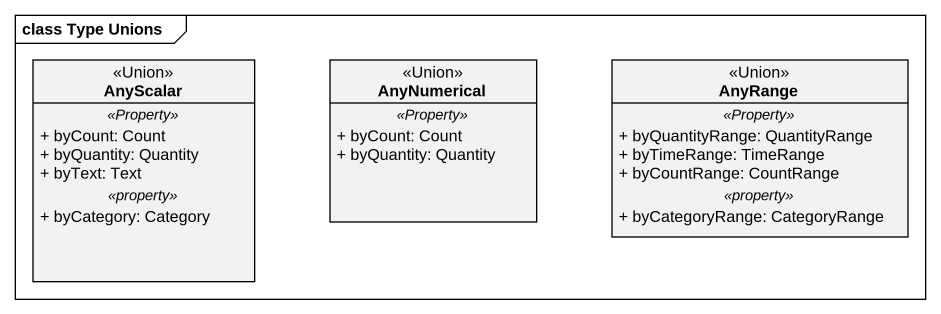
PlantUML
@startuml
mainframe class Type Unions
hide circle
hide empty members
skinparam classAttributeIconSize 0
class AnyScalar <<Union>> {
  .. <<Property>> ..
  + byCount: Count
  + byQuantity: Quantity
  + byText: Text
  .. <<property>> ..
  + byCategory: Category
}
class AnyNumerical <<Union>> {
  .. <<Property>> ..
  + byCount: Count
  + byQuantity: Quantity
}
class AnyRange <<Union>> {
  .. <<Property>> ..
  + byQuantityRange: QuantityRange
  + byTimeRange: TimeRange
  + byCountRange: CountRange
  .. <<property>> ..
  + byCategoryRange: CategoryRange
}
@enduml
